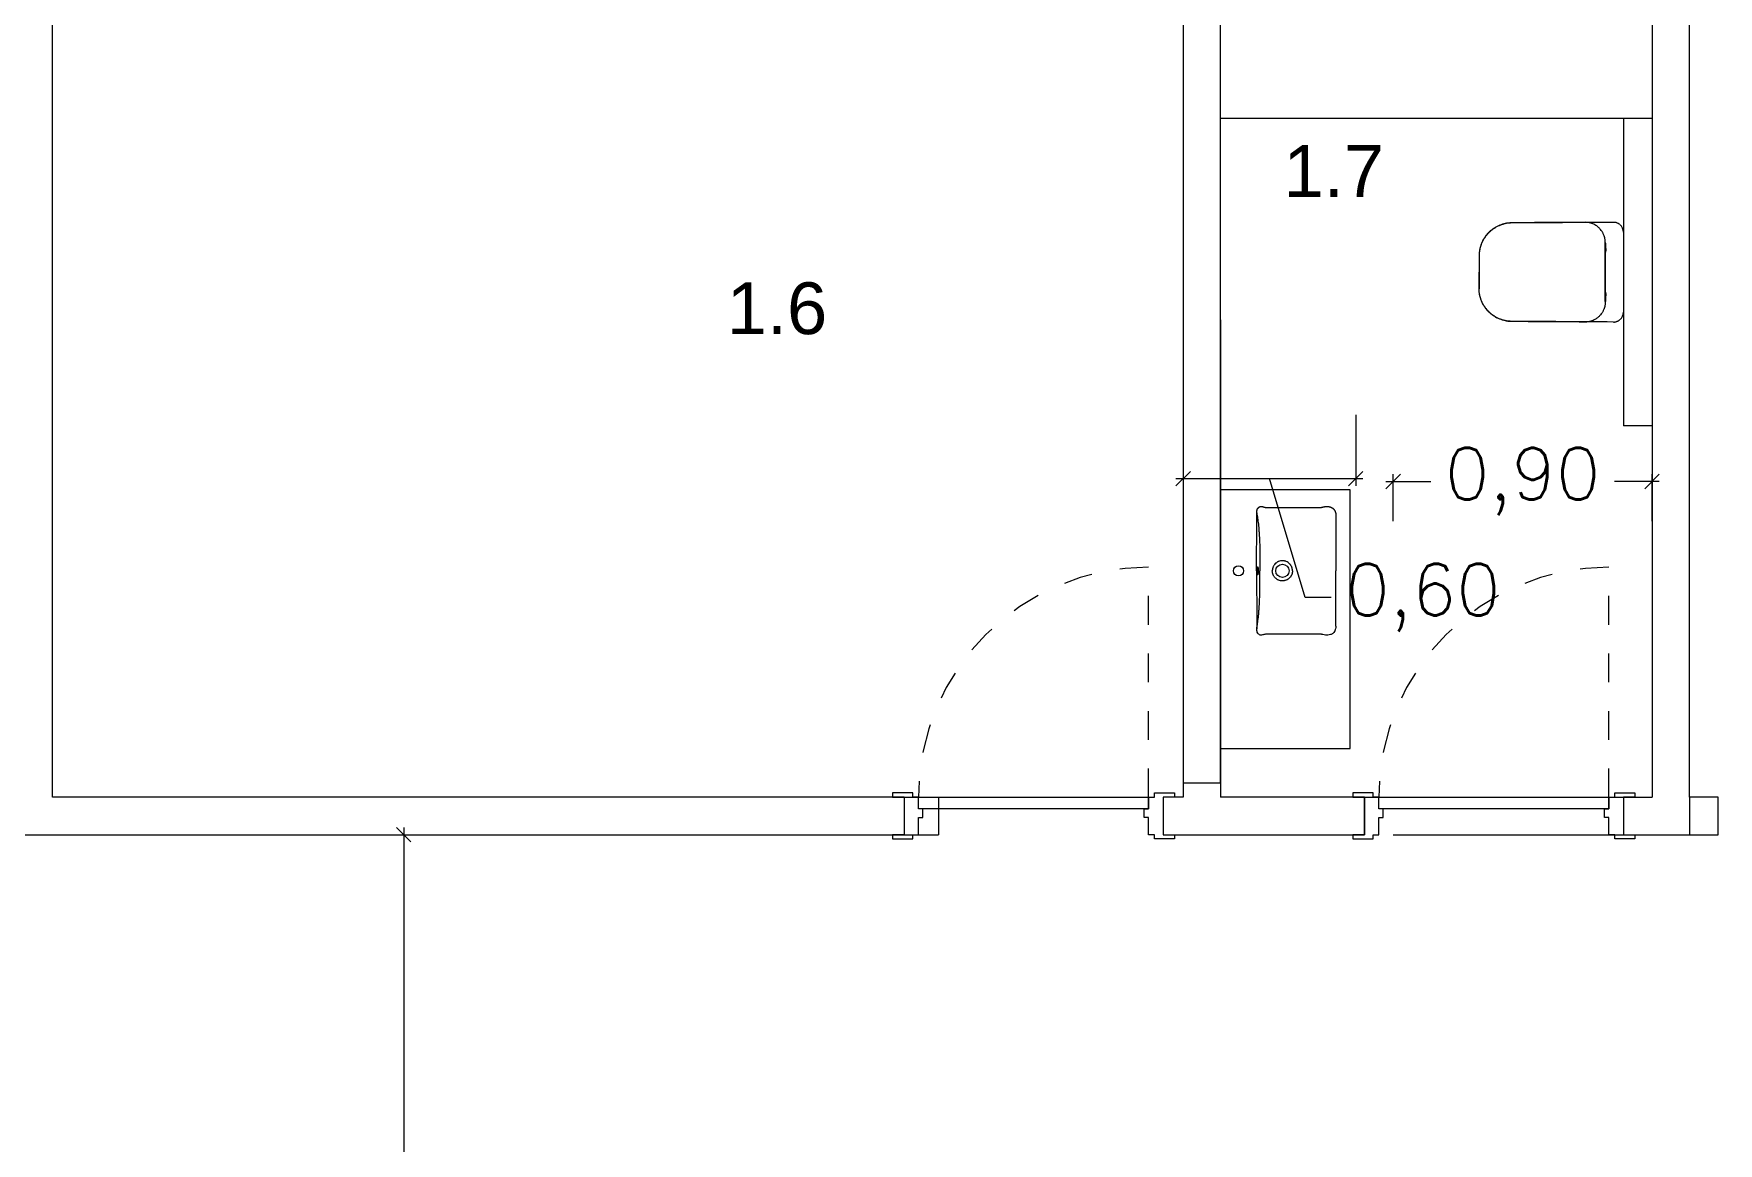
# Model space of a CAD drawing. Header units: millimetres. Extents: x 1778 to 2471, y 1406 to 1876.
# Drawn here: x 1839.61 to 1845.46, y 1625.48 to 1629.34 of the extents above; entities that cross this region are included whole.
import ezdxf

# ---------------------------------------------------------------- set-up
doc = ezdxf.new("R2010")
doc.units = ezdxf.units.MM
doc.linetypes.add('HIDDEN', pattern=[9.525, 6.35, -3.175])
for name, color, linetype in [('ARQ_CONSTRUIR_CORTE', 10, 'Continuous'), ('ARQ_CONSTRUIR_VISTA', 30, 'Continuous'), ('ARQ_CONTRUIR_VAOS', 40, 'Continuous'), ('ARQ_DEMOLIR_CORTE', 2, 'Continuous'), ('ARQ_EXISTENTE_CORTE', 6, 'Continuous')]:
    doc.layers.add(name, color=color, linetype=linetype)
doc.layers.add('ARQ_COTAS', color=5, linetype='Continuous', lineweight=0)
doc.styles.add('ROMA1_20', font='romans.shx', dxfattribs={"height": 0.18})
doc.styles.get("Standard").update_dxf_attribs({"font": 'arial.ttf'})
doc.dimstyles.new('1_100', dxfattribs={"dimscale": 0.5, "dimtxt": 0.1, "dimasz": 0.1, "dimexe": 0.05, "dimexo": 0.2, "dimgap": 0.09, "dimtad": 0, "dimzin": 0, "dimtxsty": 'ROMA1_20', "dimblk": 'OBLIQUE', "dimcen": 0.1, "dimdle": 0.05, "dimazin": 0, "dimtfac": 1, "dimtofl": 0, "dimtmove": 1, "dimatfit": 3, "dimldrblk": 'DOTSMALL', "dimfxl": 0.075, "dimtolj": 1, "dimtzin": 0, "dimarcsym": 0})

# ---------------------------------------------------------------- blocks, each defined once
blk = doc.blocks.new('_Oblique')
at = {"color": 0, "linetype": 'ByBlock', "lineweight": -2}
blk.add_line((-0.5, -0.5), (0.5, 0.5), dxfattribs=at)
blk = doc.blocks.new('*D40')
at = {"layer": 'ARQ_COTAS', "color": 0, "lineweight": -2}
for p, q in [((1844.33, 1627.6477), (1844.33, 1627.8108)), ((1845.23, 1627.6477), (1845.23, 1627.8108)), ((1844.305, 1627.7858), (1844.4607, 1627.7858)), ((1845.255, 1627.7858), (1845.0993, 1627.7858))]:
    blk.add_line(p, q, dxfattribs=at)
at = {"layer": 'Defpoints', "color": 0}
for p in [(1844.33, 1627.7858), (1844.33, 1627.5477), (1845.23, 1627.5477)]:
    blk.add_point(p, dxfattribs=at)
at = {"layer": 'ARQ_COTAS', "color": 0, "linetype": 'ByBlock', "lineweight": -2, "xscale": 0.05, "yscale": 0.05, "zscale": 0.05, "rotation": 180}
blk.add_blockref('_Oblique', (1844.33, 1627.7858), dxfattribs=at)
at = {"layer": 'ARQ_COTAS', "color": 0, "linetype": 'ByBlock', "lineweight": -2, "xscale": 0.05, "yscale": 0.05, "zscale": 0.05}
blk.add_blockref('_Oblique', (1845.23, 1627.7858), dxfattribs=at)
at = {"layer": 'ARQ_COTAS', "color": 0, "insert": (1844.78, 1627.7858), "char_height": 0.18, "attachment_point": 5, "style": 'ROMA1_20'}
blk.add_mtext('\\A1;0,90', dxfattribs=at)
blk = doc.blocks.new('_DOTSMALL')
at = {"color": 0, "linetype": 'ByBlock', "const_width": 0.5}
blk.add_lwpolyline([(-0.0625, 0, 1), (0.0625, 0, 1)], format="xyb", close=True, dxfattribs=at)
blk = doc.blocks.new('*D41')
at = {"layer": 'ARQ_COTAS', "color": 0, "lineweight": -2}
for p, q in [((1843.6, 1628.1177), (1843.6, 1627.771)), ((1844.2, 1628.0177), (1844.2, 1627.771)), ((1843.575, 1627.796), (1844.225, 1627.796)), ((1844.0242, 1627.3821), (1843.9, 1627.796)), ((1844.1142, 1627.3821), (1844.0242, 1627.3821))]:
    blk.add_line(p, q, dxfattribs=at)
at = {"layer": 'Defpoints', "color": 0}
for p in [(1843.6, 1628.2177), (1844.2, 1628.1177), (1844.2, 1627.796)]:
    blk.add_point(p, dxfattribs=at)
at = {"layer": 'ARQ_COTAS', "color": 0, "linetype": 'ByBlock', "lineweight": -2, "xscale": 0.05, "yscale": 0.05, "zscale": 0.05, "rotation": 180}
blk.add_blockref('_Oblique', (1843.6, 1627.796), dxfattribs=at)
at = {"layer": 'ARQ_COTAS', "color": 0, "linetype": 'ByBlock', "lineweight": -2, "xscale": 0.05, "yscale": 0.05, "zscale": 0.05}
blk.add_blockref('_Oblique', (1844.2, 1627.796), dxfattribs=at)
at = {"layer": 'ARQ_COTAS', "color": 0, "insert": (1844.4335, 1627.3821), "char_height": 0.18, "attachment_point": 5, "style": 'ROMA1_20'}
blk.add_mtext('\\A1;0,60', dxfattribs=at)
blk = doc.blocks.new('*D44')
at = {"layer": 'ARQ_COTAS', "color": 0, "lineweight": -2}
for p, q in [((1840.8911, 1626.5827), (1840.8911, 1625.437)), ((1840.78, 1626.5577), (1840.9161, 1626.5577)), ((1840.8911, 1623.6527), (1840.8911, 1624.7984)), ((1840.78, 1623.6777), (1840.9161, 1623.6777))]:
    blk.add_line(p, q, dxfattribs=at)
at = {"layer": 'Defpoints', "color": 0}
for p in [(1840.68, 1626.5577), (1840.68, 1623.6777), (1840.8911, 1623.6777)]:
    blk.add_point(p, dxfattribs=at)
at = {"layer": 'ARQ_COTAS', "color": 0, "linetype": 'ByBlock', "lineweight": -2, "xscale": 0.05, "yscale": 0.05, "zscale": 0.05}
for p, rotation in [((1840.8911, 1626.5577), 90), ((1840.8911, 1623.6777), 270)]:
    blk.add_blockref('_Oblique', p, dxfattribs=dict(at, rotation=rotation))
at = {"layer": 'ARQ_COTAS', "color": 0, "insert": (1840.8911, 1625.1177), "char_height": 0.18, "attachment_point": 5, "rotation": 90, "style": 'ROMA1_20'}
blk.add_mtext('\\A1;2,88', dxfattribs=at)

msp = doc.modelspace()

# ---------------------------------------------------------------- linework, layer by layer
at = {"layer": 'ARQ_CONSTRUIR_CORTE'}
for p, q in [((1843.6, 1626.7377), (1843.73, 1626.7377)), ((1843.6, 1626.7377), (1843.6, 1626.6877)), ((1842.63, 1626.6877), (1842.63, 1626.5577)), ((1844.23, 1626.5577), (1844.23, 1626.6877)), ((1845.13, 1626.6877), (1845.13, 1626.5577)), ((1845.13, 1626.6877), (1845.23, 1626.6877)), ((1845.13, 1626.6877), (1845.13, 1626.5577)), ((1845.36, 1626.6877), (1845.36, 1626.5577)), ((1845.13, 1626.5577), (1845.23, 1626.5577))]:
    msp.add_line(p, q, dxfattribs=at)
at = {"layer": 'ARQ_CONSTRUIR_VISTA'}
for p, q in [((1845.13, 1629.0477), (1843.73, 1629.0477)), ((1845.23, 1629.0477), (1845.13, 1629.0477)), ((1845.13, 1629.0477), (1845.13, 1627.9794)), ((1845.13, 1628.653), (1845.13, 1628.3741)), ((1844.6284, 1628.5712), (1844.6284, 1628.4559)), ((1845.0669, 1628.6159), (1845.0669, 1628.6157)), ((1845.0669, 1628.6157), (1845.0669, 1628.6157)), ((1845.067, 1628.6171), (1845.067, 1628.6171)), ((1845.067, 1628.615), (1845.0676, 1628.615)), ((1845.0676, 1628.5985), (1845.067, 1628.5985)), ((1845.0671, 1628.617), (1845.0671, 1628.617)), ((1845.0693, 1628.6002), (1845.0693, 1628.6133)), ((1845.0669, 1628.4114), (1845.0669, 1628.4114)), ((1845.0669, 1628.4112), (1845.0669, 1628.4114)), ((1845.0676, 1628.4285), (1845.067, 1628.4285)), ((1845.067, 1628.412), (1845.0676, 1628.412)), ((1845.067, 1628.41), (1845.067, 1628.41)), ((1845.0671, 1628.41), (1845.0671, 1628.41)), ((1845.0693, 1628.4137), (1845.0693, 1628.4268)), ((1845.23, 1627.9794), (1845.13, 1627.9794))]:
    msp.add_line(p, q, dxfattribs=at)
at = {"layer": 'ARQ_CONSTRUIR_VISTA', "flags": 128}
for points in [[(1844.6284, 1628.5711), (1844.6284, 1628.5481), (1844.6284, 1628.5308), (1844.6284, 1628.5251), (1844.6284, 1628.5135)], [(1844.6284, 1628.456), (1844.6284, 1628.479), (1844.6284, 1628.4963), (1844.6284, 1628.502), (1844.6284, 1628.5135)], [(1843.8608, 1627.4752), (1843.8608, 1627.473), (1843.8607, 1627.4708), (1843.8606, 1627.4688), (1843.8604, 1627.4669), (1843.8602, 1627.4653), (1843.86, 1627.4639), (1843.8597, 1627.4629), (1843.8594, 1627.4621), (1843.8591, 1627.4618), (1843.8588, 1627.4618), (1843.8585, 1627.4621), (1843.8582, 1627.4629), (1843.8579, 1627.4639), (1843.8577, 1627.4653), (1843.8575, 1627.4669), (1843.8573, 1627.4688), (1843.8572, 1627.4708), (1843.8571, 1627.473), (1843.8571, 1627.4752), (1843.8571, 1627.4774), (1843.8572, 1627.4796), (1843.8573, 1627.4816), (1843.8575, 1627.4835), (1843.8577, 1627.4852), (1843.8579, 1627.4865), (1843.8582, 1627.4876), (1843.8585, 1627.4883), (1843.8588, 1627.4887), (1843.8591, 1627.4887), (1843.8594, 1627.4883), (1843.8597, 1627.4876), (1843.86, 1627.4865), (1843.8602, 1627.4852), (1843.8604, 1627.4835), (1843.8606, 1627.4816), (1843.8607, 1627.4796), (1843.8608, 1627.4774), (1843.8608, 1627.4752)]]:
    msp.add_lwpolyline(points, dxfattribs=at)
at = {"layer": 'ARQ_CONSTRUIR_VISTA'}
msp.add_lwpolyline([(1844.18, 1627.7568), (1843.73, 1627.7568), (1843.73, 1626.8568), (1844.18, 1626.8568)], close=True, dxfattribs=at)
for centre, radius in [((1843.7925, 1627.4752), 0.0175), ((1843.945, 1627.4752), 0.023), ((1843.945, 1627.4752), 0.023)]:
    msp.add_circle(centre, radius, dxfattribs=at)
for centre, radius, start, end in [((1845.0964, 1628.653), 0.0336, 0.00414, 49.20854), ((1845.0523, 1628.591), 0.0181, 324.13357, 25.66746), ((1845.0676, 1628.6133), 0.0017, 0, 90), ((1845.0676, 1628.6002), 0.0017, 270, 0), ((1845.0523, 1628.436), 0.0181, 334.33254, 36.13057), ((1845.0676, 1628.4268), 0.0017, 0, 90), ((1845.0676, 1628.4137), 0.0017, 270, 0), ((1845.0964, 1628.3741), 0.0336, 310.81433, 359.99742)]:
    msp.add_arc(centre, radius, start, end, dxfattribs=at)
for points, knots in [([(1845.0958, 1628.6868), (1845.0365, 1628.6865), (1844.9772, 1628.686), (1844.9032, 1628.6856), (1844.8884, 1628.6855), (1844.8661, 1628.6853), (1844.8587, 1628.6853), (1844.8439, 1628.6852), (1844.8365, 1628.6852), (1844.8143, 1628.6851), (1844.7995, 1628.685), (1844.7772, 1628.6849), (1844.7698, 1628.6848), (1844.7587, 1628.6847), (1844.755, 1628.6847), (1844.7495, 1628.6847), (1844.7476, 1628.6847), (1844.7448, 1628.6847), (1844.7439, 1628.6847), (1844.7421, 1628.6846), (1844.7411, 1628.6846), (1844.7402, 1628.6846)], [0, 0, 0, 0, 0.5, 0.5, 0.625, 0.625, 0.6875, 0.6875, 0.75, 0.75, 0.875, 0.875, 0.9375, 0.9375, 0.96875, 0.96875, 0.984375, 0.984375, 0.992187, 0.992187, 1, 1, 1, 1]), ([(1844.9967, 1628.687), (1844.9421, 1628.6866), (1844.8723, 1628.6861), (1844.7949, 1628.6856), (1844.7643, 1628.6853), (1844.749, 1628.6852), (1844.7414, 1628.6852)], [0, 0, 0, 0, 0.640999, 0.8205, 0.91025, 1, 1, 1, 1]), ([(1845.0532, 1628.6589), (1845.0513, 1628.6612), (1845.0475, 1628.666), (1845.0409, 1628.6718), (1845.0341, 1628.6765), (1845.0272, 1628.6803), (1845.0216, 1628.6826), (1845.0166, 1628.6842), (1845.0125, 1628.6853), (1845.0073, 1628.6863), (1845.0021, 1628.6869), (1844.9985, 1628.6869), (1844.9967, 1628.687)], [0, 0, 0, 0, 0.139423, 0.278846, 0.398888, 0.519312, 0.639354, 0.678622, 0.757411, 0.8362, 0.9181, 1, 1, 1, 1]), ([(1845.118, 1628.6787), (1845.1168, 1628.6798), (1845.116, 1628.6803), (1845.1148, 1628.6812), (1845.1144, 1628.6814), (1845.1135, 1628.682), (1845.1131, 1628.6822), (1845.111, 1628.6834), (1845.1092, 1628.6842), (1845.1064, 1628.6852), (1845.1055, 1628.6855), (1845.1041, 1628.6859), (1845.1036, 1628.686), (1845.1026, 1628.6862), (1845.1021, 1628.6863), (1845.0997, 1628.6867), (1845.0977, 1628.6869), (1845.0958, 1628.6868)], [0, 0, 0, 0, 0.125, 0.125, 0.1875, 0.1875, 0.25, 0.25, 0.5, 0.5, 0.625, 0.625, 0.6875, 0.6875, 0.75, 0.75, 1, 1, 1, 1]), ([(1844.7414, 1628.6852), (1844.7376, 1628.685), (1844.73, 1628.6847), (1844.7194, 1628.6828), (1844.7095, 1628.6803), (1844.7004, 1628.677), (1844.6915, 1628.673), (1844.683, 1628.6683), (1844.675, 1628.6629), (1844.6675, 1628.6568), (1844.6604, 1628.6501), (1844.654, 1628.6428), (1844.6482, 1628.635), (1844.6431, 1628.6268), (1844.6387, 1628.6181), (1844.6358, 1628.611), (1844.6337, 1628.6048), (1844.6321, 1628.5994), (1844.6303, 1628.5915), (1844.6288, 1628.5821), (1844.6286, 1628.5747), (1844.6284, 1628.5711)], [0, 0, 0, 0, 0.063756, 0.128149, 0.181914, 0.23568, 0.291017, 0.346353, 0.400105, 0.453858, 0.50917, 0.564483, 0.618166, 0.671849, 0.727087, 0.782325, 0.80112, 0.838722, 0.876453, 0.937942, 1, 1, 1, 1]), ([(1844.7402, 1628.6846), (1844.7375, 1628.6845), (1844.7322, 1628.6842), (1844.7233, 1628.6829), (1844.7137, 1628.6808), (1844.7034, 1628.6775), (1844.6938, 1628.6733), (1844.6849, 1628.6685), (1844.6767, 1628.6632), (1844.669, 1628.6572), (1844.6619, 1628.6506), (1844.6553, 1628.6434), (1844.6493, 1628.6356), (1844.644, 1628.6274), (1844.6394, 1628.6187), (1844.6356, 1628.6097), (1844.6326, 1628.6005), (1844.6303, 1628.5909), (1844.6288, 1628.5812), (1844.6286, 1628.5745), (1844.6284, 1628.5712)], [0, 0, 0, 0, 0.045687, 0.091373, 0.15284, 0.214444, 0.275914, 0.33116, 0.3866, 0.442041, 0.497288, 0.5529, 0.608712, 0.664523, 0.720132, 0.77556, 0.831189, 0.886816, 0.94224, 1, 1, 1, 1]), ([(1845.0671, 1628.6171), (1845.067, 1628.6192), (1845.0669, 1628.6235), (1845.0659, 1628.6299), (1845.0644, 1628.6364), (1845.0625, 1628.6421), (1845.0604, 1628.6469), (1845.0583, 1628.651), (1845.056, 1628.655), (1845.0541, 1628.6576), (1845.0532, 1628.6589)], [0, 0, 0, 0, 0.148406, 0.296799, 0.449987, 0.603115, 0.700621, 0.7981, 0.899091, 1, 1, 1, 1]), ([(1845.0669, 1628.6157), (1845.0669, 1628.601), (1845.0668, 1628.5715), (1845.0668, 1628.5374), (1845.0668, 1628.5181), (1845.0668, 1628.5135)], [0, 0, 0, 0, 0.432708, 0.865451, 1, 1, 1, 1]), ([(1845.0668, 1628.5135), (1845.0668, 1628.5283), (1845.0669, 1628.5578), (1845.0669, 1628.5918), (1845.0669, 1628.6111), (1845.0669, 1628.6157)], [0, 0, 0, 0, 0.4326773, 0.8653891, 1, 1, 1, 1]), ([(1845.0669, 1628.6159), (1845.0669, 1628.6161), (1845.0669, 1628.6165), (1845.0669, 1628.6167), (1845.067, 1628.6169), (1845.067, 1628.6169), (1845.067, 1628.617), (1845.067, 1628.617), (1845.067, 1628.6171), (1845.067, 1628.6171), (1845.067, 1628.6171)], [0, 0, 0, 0, 0.493034, 0.802496, 0.868651, 0.912739, 0.956553, 0.974643, 0.989875, 1, 1, 1, 1]), ([(1845.0669, 1628.6163), (1845.0669, 1628.6163), (1845.0671, 1628.6165), (1845.0671, 1628.6168), (1845.0671, 1628.617)], [0, 0, 0, 0, 0.115197, 1, 1, 1, 1]), ([(1845.067, 1628.6171), (1845.067, 1628.6171), (1845.067, 1628.6171), (1845.067, 1628.6171), (1845.0671, 1628.6171)], [0, 0, 0, 0, 0.215619, 1, 1, 1, 1]), ([(1845.0671, 1628.617), (1845.0671, 1628.617), (1845.0671, 1628.6171), (1845.0671, 1628.6171), (1845.0671, 1628.6171)], [0, 0, 0, 0, 0.822022, 1, 1, 1, 1]), ([(1845.0669, 1628.4114), (1845.0669, 1628.4261), (1845.0668, 1628.4556), (1845.0668, 1628.4896), (1845.0668, 1628.509), (1845.0668, 1628.5135)], [0, 0, 0, 0, 0.432708, 0.865451, 1, 1, 1, 1]), ([(1845.0668, 1628.5135), (1845.0668, 1628.4988), (1845.0669, 1628.4693), (1845.0669, 1628.4353), (1845.0669, 1628.416), (1845.0669, 1628.4114)], [0, 0, 0, 0, 0.432677, 0.865389, 1, 1, 1, 1]), ([(1844.7414, 1628.3419), (1844.7376, 1628.3421), (1844.73, 1628.3424), (1844.7193, 1628.3442), (1844.7094, 1628.3469), (1844.7002, 1628.3501), (1844.6914, 1628.3541), (1844.6829, 1628.3589), (1844.6749, 1628.3643), (1844.6673, 1628.3704), (1844.6603, 1628.3771), (1844.6539, 1628.3844), (1844.6482, 1628.3922), (1844.6431, 1628.4004), (1844.6387, 1628.4091), (1844.6358, 1628.4161), (1844.6337, 1628.4223), (1844.6321, 1628.4277), (1844.6303, 1628.4356), (1844.6288, 1628.445), (1844.6286, 1628.4524), (1844.6284, 1628.456)], [0, 0, 0, 0, 0.064076, 0.128152, 0.182605, 0.237253, 0.291901, 0.346353, 0.400788, 0.455417, 0.510045, 0.564479, 0.618842, 0.673399, 0.727956, 0.782319, 0.801115, 0.838782, 0.87645, 0.938225, 1, 1, 1, 1]), ([(1844.7402, 1628.3425), (1844.7375, 1628.3426), (1844.7322, 1628.3429), (1844.7233, 1628.3442), (1844.7137, 1628.3463), (1844.7034, 1628.3496), (1844.6938, 1628.3537), (1844.6849, 1628.3585), (1844.6767, 1628.3639), (1844.669, 1628.3699), (1844.6619, 1628.3765), (1844.6553, 1628.3837), (1844.6493, 1628.3915), (1844.644, 1628.3997), (1844.6394, 1628.4083), (1844.6356, 1628.4173), (1844.6326, 1628.4266), (1844.6303, 1628.4361), (1844.6288, 1628.4459), (1844.6286, 1628.4525), (1844.6284, 1628.4559)], [0, 0, 0, 0, 0.045687, 0.091373, 0.15284, 0.214444, 0.275914, 0.33116, 0.3866, 0.442041, 0.497288, 0.5529, 0.608712, 0.664523, 0.720132, 0.77556, 0.831189, 0.886816, 0.94224, 1, 1, 1, 1]), ([(1845.0671, 1628.41), (1845.067, 1628.4079), (1845.0669, 1628.4036), (1845.0659, 1628.3971), (1845.0644, 1628.3907), (1845.0625, 1628.385), (1845.0604, 1628.3801), (1845.0583, 1628.3761), (1845.056, 1628.3721), (1845.0541, 1628.3695), (1845.0532, 1628.3682)], [0, 0, 0, 0, 0.148406, 0.296799, 0.449987, 0.603115, 0.700621, 0.7981, 0.899091, 1, 1, 1, 1]), ([(1845.0669, 1628.4112), (1845.0669, 1628.4109), (1845.0669, 1628.4106), (1845.0669, 1628.4103), (1845.067, 1628.4102), (1845.067, 1628.4101), (1845.067, 1628.4101), (1845.067, 1628.4101), (1845.067, 1628.41), (1845.067, 1628.41), (1845.067, 1628.41)], [0, 0, 0, 0, 0.493034, 0.802496, 0.868651, 0.912739, 0.956553, 0.974643, 0.989875, 1, 1, 1, 1]), ([(1845.0669, 1628.4108), (1845.0669, 1628.4108), (1845.0671, 1628.4105), (1845.0671, 1628.4103), (1845.0671, 1628.41)], [0, 0, 0, 0, 0.115197, 1, 1, 1, 1]), ([(1845.067, 1628.41), (1845.067, 1628.41), (1845.067, 1628.41), (1845.067, 1628.41), (1845.0671, 1628.41)], [0, 0, 0, 0, 0.215619, 1, 1, 1, 1]), ([(1845.0671, 1628.41), (1845.0671, 1628.41), (1845.0671, 1628.41), (1845.0671, 1628.41), (1845.0671, 1628.41)], [0, 0, 0, 0, 0.822022, 1, 1, 1, 1]), ([(1845.0958, 1628.3402), (1845.0365, 1628.3406), (1844.9772, 1628.341), (1844.9032, 1628.3415), (1844.8884, 1628.3416), (1844.8661, 1628.3417), (1844.8587, 1628.3418), (1844.8439, 1628.3419), (1844.8365, 1628.3419), (1844.8143, 1628.342), (1844.7995, 1628.3421), (1844.7772, 1628.3422), (1844.7698, 1628.3423), (1844.7587, 1628.3423), (1844.755, 1628.3424), (1844.7495, 1628.3424), (1844.7476, 1628.3424), (1844.7448, 1628.3424), (1844.7439, 1628.3424), (1844.7421, 1628.3424), (1844.7411, 1628.3425), (1844.7402, 1628.3425)], [0, 0, 0, 0, 0.5, 0.5, 0.625, 0.625, 0.6875, 0.6875, 0.75, 0.75, 0.875, 0.875, 0.9375, 0.9375, 0.96875, 0.96875, 0.984375, 0.984375, 0.992187, 0.992187, 1, 1, 1, 1]), ([(1844.9967, 1628.3401), (1844.9421, 1628.3405), (1844.8723, 1628.3409), (1844.7949, 1628.3415), (1844.7643, 1628.3417), (1844.749, 1628.3418), (1844.7414, 1628.3419)], [0, 0, 0, 0, 0.640999, 0.8205, 0.91025, 1, 1, 1, 1]), ([(1845.0532, 1628.3682), (1845.0513, 1628.3659), (1845.0475, 1628.3611), (1845.0415, 1628.3558), (1845.0358, 1628.3517), (1845.0308, 1628.3487), (1845.0255, 1628.346), (1845.021, 1628.3443), (1845.0166, 1628.3428), (1845.0125, 1628.3418), (1845.0073, 1628.3408), (1845.0021, 1628.3402), (1844.9985, 1628.3401), (1844.9967, 1628.3401)], [0, 0, 0, 0, 0.138223, 0.278821, 0.367674, 0.456527, 0.54796, 0.639392, 0.678655, 0.757222, 0.836217, 0.917868, 1, 1, 1, 1]), ([(1845.0958, 1628.3402), (1845.0964, 1628.3402), (1845.0982, 1628.3402), (1845.101, 1628.3405), (1845.1041, 1628.3411), (1845.1073, 1628.3421), (1845.1103, 1628.3433), (1845.1132, 1628.3448), (1845.1158, 1628.3465), (1845.1173, 1628.3478), (1845.118, 1628.3483)], [0, 0, 0, 0, 0.0851159, 0.2134022, 0.3486192, 0.4827037, 0.6175376, 0.7538046, 0.8895639, 1, 1, 1, 1]), ([(1843.8556, 1627.6767), (1843.8556, 1627.6769), (1843.8556, 1627.6772), (1843.8556, 1627.6776), (1843.8556, 1627.6781), (1843.8556, 1627.6786), (1843.8557, 1627.6791), (1843.8557, 1627.6795), (1843.8557, 1627.68), (1843.8558, 1627.6805), (1843.8558, 1627.681), (1843.8559, 1627.6815), (1843.8559, 1627.6821), (1843.856, 1627.6826), (1843.8561, 1627.6831), (1843.8562, 1627.6836), (1843.8563, 1627.6842), (1843.8564, 1627.6848), (1843.8566, 1627.6854), (1843.8568, 1627.686), (1843.857, 1627.6867), (1843.8572, 1627.6875), (1843.8575, 1627.6883), (1843.8577, 1627.6889), (1843.8579, 1627.6894), (1843.858, 1627.6896), (1843.8581, 1627.6899), (1843.8583, 1627.6902), (1843.8584, 1627.6905), (1843.8586, 1627.6908), (1843.8588, 1627.6911), (1843.859, 1627.6914), (1843.8591, 1627.6917), (1843.8594, 1627.6921), (1843.8596, 1627.6924), (1843.8598, 1627.6927), (1843.8601, 1627.693), (1843.8603, 1627.6933), (1843.8606, 1627.6936), (1843.8609, 1627.694), (1843.8613, 1627.6944), (1843.862, 1627.695), (1843.8627, 1627.6956), (1843.8633, 1627.6961), (1843.8637, 1627.6965), (1843.8641, 1627.6967), (1843.8644, 1627.697), (1843.8647, 1627.6973), (1843.865, 1627.6975), (1843.8652, 1627.6976), (1843.8654, 1627.6978), (1843.8656, 1627.6979), (1843.8659, 1627.698), (1843.8661, 1627.6982), (1843.8663, 1627.6983), (1843.8666, 1627.6984), (1843.8668, 1627.6985), (1843.8671, 1627.6986), (1843.8673, 1627.6987), (1843.8676, 1627.6988), (1843.8679, 1627.6988), (1843.8681, 1627.6989), (1843.8684, 1627.6989), (1843.8687, 1627.699), (1843.869, 1627.699), (1843.8694, 1627.6991), (1843.8697, 1627.6991), (1843.8702, 1627.6991), (1843.8711, 1627.6991), (1843.8724, 1627.699), (1843.8739, 1627.6988), (1843.8752, 1627.6985), (1843.8764, 1627.6982), (1843.8772, 1627.698), (1843.8779, 1627.6978), (1843.8786, 1627.6976), (1843.8793, 1627.6974), (1843.8799, 1627.6972), (1843.8804, 1627.697), (1843.881, 1627.6969), (1843.8816, 1627.6967), (1843.8822, 1627.6965), (1843.8828, 1627.6964), (1843.8834, 1627.6962), (1843.8839, 1627.6961), (1843.8845, 1627.696), (1843.885, 1627.6959), (1843.8855, 1627.6958), (1843.8858, 1627.6958), (1843.886, 1627.6958)], [0, 0, 0, 0, 0.0088284, 0.0177786, 0.0268542, 0.0360587, 0.0453957, 0.0548684, 0.0644799, 0.0742333, 0.0841313, 0.0941767, 0.1043722, 0.1147201, 0.125223, 0.1351708, 0.1460051, 0.1577286, 0.170344, 0.1838536, 0.1982594, 0.2135634, 0.2297676, 0.2468736, 0.2528927, 0.2590854, 0.2654627, 0.2720345, 0.2788099, 0.2857973, 0.2930042, 0.3004376, 0.3081039, 0.3160088, 0.3241577, 0.3325554, 0.3412065, 0.3501149, 0.3592846, 0.3687189, 0.3790296, 0.3990232, 0.4286975, 0.4401306, 0.4508091, 0.4607344, 0.4699083, 0.4783327, 0.4860107, 0.4910906, 0.496285, 0.501606, 0.5070645, 0.512671, 0.5184351, 0.5243658, 0.5304711, 0.5367588, 0.5432357, 0.5499083, 0.5567825, 0.5638639, 0.5711574, 0.5786677, 0.5863991, 0.5943557, 0.6025411, 0.6109587, 0.6381668, 0.6711394, 0.7099407, 0.7546192, 0.7769098, 0.7976788, 0.816924, 0.8346437, 0.850837, 0.8655035, 0.878644, 0.8902603, 0.9053176, 0.9196131, 0.9331608, 0.9459782, 0.9580857, 0.9695085, 0.9802765, 0.9904259, 1, 1, 1, 1]), ([(1843.886, 1627.6958), (1843.888, 1627.6958), (1843.8921, 1627.6958), (1843.8987, 1627.6958), (1843.9059, 1627.6958), (1843.9139, 1627.6958), (1843.9227, 1627.6958), (1843.9326, 1627.6958), (1843.9436, 1627.6958), (1843.9558, 1627.6958), (1843.969, 1627.6958), (1843.9843, 1627.6958), (1844.0007, 1627.6958), (1844.0176, 1627.6958), (1844.0331, 1627.6958), (1844.0471, 1627.6958), (1844.0596, 1627.6958), (1844.0704, 1627.6958), (1844.077, 1627.6958), (1844.0801, 1627.6958)], [0, 0, 0, 0, 0.030369, 0.06409, 0.101346, 0.142415, 0.187681, 0.237919, 0.294535, 0.357842, 0.426147, 0.499681, 0.593233, 0.680376, 0.760455, 0.832898, 0.897194, 0.952978, 1, 1, 1, 1]), ([(1844.0801, 1627.6958), (1844.0802, 1627.6958), (1844.0804, 1627.6959), (1844.0807, 1627.6959), (1844.081, 1627.696), (1844.0813, 1627.696), (1844.0816, 1627.6961), (1844.082, 1627.6962), (1844.0823, 1627.6963), (1844.0827, 1627.6964), (1844.0833, 1627.6965), (1844.0838, 1627.6967), (1844.0842, 1627.6968), (1844.0845, 1627.6969), (1844.0848, 1627.697), (1844.0852, 1627.697), (1844.0856, 1627.6971), (1844.0861, 1627.6972), (1844.0866, 1627.6973), (1844.0872, 1627.6974), (1844.0878, 1627.6976), (1844.0885, 1627.6977), (1844.0892, 1627.6978), (1844.09, 1627.6979), (1844.0908, 1627.6981), (1844.0916, 1627.6982), (1844.0925, 1627.6983), (1844.0935, 1627.6984), (1844.0949, 1627.6985), (1844.0966, 1627.6987), (1844.0987, 1627.6988), (1844.1005, 1627.6988), (1844.1021, 1627.6988), (1844.1035, 1627.6987), (1844.1049, 1627.6985), (1844.1063, 1627.6984), (1844.1076, 1627.6981), (1844.1089, 1627.6979), (1844.1101, 1627.6976), (1844.1112, 1627.6973), (1844.1126, 1627.6968), (1844.1141, 1627.6963), (1844.1157, 1627.6955), (1844.1173, 1627.6947), (1844.1187, 1627.6938), (1844.1201, 1627.6928), (1844.1213, 1627.6918), (1844.1225, 1627.6907), (1844.1235, 1627.6896), (1844.1245, 1627.6884), (1844.1254, 1627.6872), (1844.126, 1627.6861), (1844.1264, 1627.6853), (1844.1267, 1627.6848), (1844.1269, 1627.6843), (1844.1272, 1627.6838), (1844.1274, 1627.6833), (1844.1277, 1627.6828), (1844.1279, 1627.6823), (1844.1281, 1627.6818), (1844.1283, 1627.6814), (1844.1285, 1627.6809), (1844.1287, 1627.6804), (1844.1288, 1627.68), (1844.129, 1627.6795), (1844.1291, 1627.6791), (1844.1293, 1627.6786), (1844.1294, 1627.6782), (1844.1295, 1627.6778), (1844.1297, 1627.6772), (1844.1299, 1627.6763), (1844.1302, 1627.6752), (1844.1304, 1627.6741), (1844.1306, 1627.673), (1844.1307, 1627.6719), (1844.1308, 1627.6709), (1844.1308, 1627.6698), (1844.1309, 1627.6688), (1844.1309, 1627.6681), (1844.1309, 1627.6678)], [0, 0, 0, 0, 0.0041665, 0.0084384, 0.0128186, 0.0173096, 0.0219138, 0.0266333, 0.0314702, 0.0364263, 0.0461577, 0.0564898, 0.0606376, 0.064902, 0.0698701, 0.0751389, 0.0807154, 0.0882677, 0.0964334, 0.1052157, 0.1146181, 0.1246441, 0.1352975, 0.146582, 0.1585015, 0.1710601, 0.1842618, 0.1981106, 0.2126106, 0.2473706, 0.2784011, 0.3056364, 0.3290236, 0.348522, 0.3701138, 0.3909706, 0.4110906, 0.430473, 0.4491182, 0.4670281, 0.4842059, 0.5116131, 0.5380821, 0.563651, 0.5883633, 0.6122683, 0.6354216, 0.6578851, 0.6797275, 0.7010241, 0.7218564, 0.7423116, 0.7505221, 0.7585848, 0.7665002, 0.7742688, 0.7818914, 0.7893686, 0.7967012, 0.80389, 0.810936, 0.81784, 0.8246031, 0.8312263, 0.8377106, 0.8440574, 0.8502677, 0.8563428, 0.8622841, 0.8680929, 0.8838916, 0.899368, 0.9145365, 0.9294124, 0.9440118, 0.958352, 0.9724509, 0.9863271, 1, 1, 1, 1]), ([(1843.8556, 1627.6767), (1843.8567, 1627.671), (1843.8577, 1627.6649), (1843.8597, 1627.6516), (1843.8605, 1627.6446), (1843.8622, 1627.6296), (1843.8629, 1627.6217), (1843.8637, 1627.6112), (1843.8639, 1627.6091), (1843.8642, 1627.6048), (1843.8643, 1627.6026), (1843.8645, 1627.5993), (1843.8646, 1627.5982), (1843.8647, 1627.596), (1843.8648, 1627.5949), (1843.865, 1627.5915), (1843.8651, 1627.5893), (1843.8657, 1627.578), (1843.866, 1627.5689), (1843.8665, 1627.5505), (1843.8667, 1627.5412), (1843.8668, 1627.5295), (1843.8668, 1627.5272), (1843.8668, 1627.5225), (1843.8668, 1627.5201), (1843.8668, 1627.5154), (1843.8668, 1627.513), (1843.8668, 1627.5083), (1843.8668, 1627.5059), (1843.8668, 1627.4941), (1843.8668, 1627.4847), (1843.8668, 1627.4752)], [0, 0, 0, 0, 0.125, 0.125, 0.25, 0.25, 0.375, 0.375, 0.40625, 0.40625, 0.4375, 0.4375, 0.453125, 0.453125, 0.46875, 0.46875, 0.5, 0.5, 0.625, 0.625, 0.75, 0.75, 0.78125, 0.78125, 0.8125, 0.8125, 0.84375, 0.84375, 0.875, 0.875, 1, 1, 1, 1]), ([(1844.1309, 1627.6678), (1844.1309, 1627.6318), (1844.1309, 1627.5677), (1844.1309, 1627.5035), (1844.1309, 1627.4752)], [0, 0, 0, 0, 0.56, 1, 1, 1, 1]), ([(1843.8556, 1627.2737), (1843.8567, 1627.2794), (1843.8577, 1627.2856), (1843.8597, 1627.2988), (1843.8605, 1627.3059), (1843.8622, 1627.3208), (1843.8629, 1627.3287), (1843.8637, 1627.3392), (1843.8639, 1627.3414), (1843.8642, 1627.3457), (1843.8643, 1627.3478), (1843.8645, 1627.3511), (1843.8646, 1627.3523), (1843.8647, 1627.3545), (1843.8648, 1627.3556), (1843.865, 1627.3589), (1843.8651, 1627.3612), (1843.8657, 1627.3724), (1843.866, 1627.3815), (1843.8665, 1627.3999), (1843.8667, 1627.4092), (1843.8668, 1627.4209), (1843.8668, 1627.4233), (1843.8668, 1627.428), (1843.8668, 1627.4303), (1843.8668, 1627.4351), (1843.8668, 1627.4374), (1843.8668, 1627.4421), (1843.8668, 1627.4445), (1843.8668, 1627.4563), (1843.8668, 1627.4658), (1843.8668, 1627.4752)], [0, 0, 0, 0, 0.125, 0.125, 0.25, 0.25, 0.375, 0.375, 0.40625, 0.40625, 0.4375, 0.4375, 0.453125, 0.453125, 0.46875, 0.46875, 0.5, 0.5, 0.625, 0.625, 0.75, 0.75, 0.78125, 0.78125, 0.8125, 0.8125, 0.84375, 0.84375, 0.875, 0.875, 1, 1, 1, 1]), ([(1843.9801, 1627.4752), (1843.9801, 1627.4775), (1843.9799, 1627.4798), (1843.9792, 1627.4832), (1843.9789, 1627.4843), (1843.9782, 1627.4865), (1843.9778, 1627.4876), (1843.9765, 1627.4908), (1843.9754, 1627.4928), (1843.9738, 1627.4952), (1843.9735, 1627.4957), (1843.9728, 1627.4966), (1843.9725, 1627.4971), (1843.9714, 1627.4984), (1843.9706, 1627.4992), (1843.969, 1627.5008), (1843.9681, 1627.5016), (1843.9668, 1627.5027), (1843.9664, 1627.5031), (1843.9654, 1627.5037), (1843.965, 1627.5041), (1843.9626, 1627.5057), (1843.9605, 1627.5068), (1843.9574, 1627.5081), (1843.9563, 1627.5085), (1843.9546, 1627.509), (1843.9541, 1627.5091), (1843.953, 1627.5094), (1843.9524, 1627.5095), (1843.9496, 1627.5101), (1843.9473, 1627.5103), (1843.9444, 1627.5103), (1843.9439, 1627.5103), (1843.9427, 1627.5102), (1843.9421, 1627.5102), (1843.9404, 1627.51), (1843.9393, 1627.5099), (1843.9359, 1627.5092), (1843.9337, 1627.5085), (1843.9311, 1627.5074), (1843.9305, 1627.5072), (1843.9295, 1627.5067), (1843.929, 1627.5064), (1843.9275, 1627.5056), (1843.9265, 1627.505), (1843.9246, 1627.5038), (1843.9237, 1627.5031), (1843.9219, 1627.5016), (1843.921, 1627.5009), (1843.9186, 1627.4984), (1843.9171, 1627.4966), (1843.9152, 1627.4938), (1843.9146, 1627.4928), (1843.9135, 1627.4908), (1843.913, 1627.4897), (1843.9117, 1627.4866), (1843.9111, 1627.4844), (1843.9104, 1627.481), (1843.9102, 1627.4798), (1843.91, 1627.4775), (1843.9099, 1627.4764), (1843.9099, 1627.4752)], [0, 0, 0, 0, 0.0625, 0.0625, 0.09375, 0.09375, 0.125, 0.125, 0.1875, 0.1875, 0.203125, 0.203125, 0.21875, 0.21875, 0.25, 0.25, 0.28125, 0.28125, 0.296875, 0.296875, 0.3125, 0.3125, 0.375, 0.375, 0.40625, 0.40625, 0.421875, 0.421875, 0.4375, 0.4375, 0.5, 0.5, 0.515625, 0.515625, 0.53125, 0.53125, 0.5625, 0.5625, 0.625, 0.625, 0.640625, 0.640625, 0.65625, 0.65625, 0.6875, 0.6875, 0.71875, 0.71875, 0.75, 0.75, 0.8125, 0.8125, 0.84375, 0.84375, 0.875, 0.875, 0.9375, 0.9375, 0.96875, 0.96875, 1, 1, 1, 1]), ([(1843.9801, 1627.4752), (1843.9801, 1627.4729), (1843.9799, 1627.4706), (1843.9792, 1627.4672), (1843.9789, 1627.4661), (1843.9782, 1627.4639), (1843.9778, 1627.4628), (1843.9765, 1627.4597), (1843.9754, 1627.4576), (1843.9738, 1627.4552), (1843.9735, 1627.4548), (1843.9728, 1627.4538), (1843.9725, 1627.4534), (1843.9714, 1627.4521), (1843.9706, 1627.4512), (1843.969, 1627.4496), (1843.9681, 1627.4488), (1843.9668, 1627.4477), (1843.9664, 1627.4474), (1843.9654, 1627.4467), (1843.965, 1627.4464), (1843.9626, 1627.4448), (1843.9605, 1627.4437), (1843.9574, 1627.4424), (1843.9563, 1627.442), (1843.9546, 1627.4415), (1843.9541, 1627.4413), (1843.953, 1627.441), (1843.9524, 1627.4409), (1843.9496, 1627.4404), (1843.9473, 1627.4401), (1843.9444, 1627.4401), (1843.9439, 1627.4401), (1843.9427, 1627.4402), (1843.9421, 1627.4402), (1843.9404, 1627.4404), (1843.9393, 1627.4406), (1843.9359, 1627.4412), (1843.9337, 1627.4419), (1843.9311, 1627.443), (1843.9305, 1627.4432), (1843.9295, 1627.4437), (1843.929, 1627.444), (1843.9275, 1627.4448), (1843.9265, 1627.4454), (1843.9246, 1627.4467), (1843.9237, 1627.4473), (1843.9219, 1627.4488), (1843.921, 1627.4496), (1843.9186, 1627.452), (1843.9171, 1627.4538), (1843.9152, 1627.4566), (1843.9146, 1627.4576), (1843.9135, 1627.4597), (1843.913, 1627.4607), (1843.9117, 1627.4639), (1843.9111, 1627.4661), (1843.9104, 1627.4695), (1843.9102, 1627.4706), (1843.91, 1627.4729), (1843.9099, 1627.4741), (1843.9099, 1627.4752)], [0, 0, 0, 0, 0.0625, 0.0625, 0.09375, 0.09375, 0.125, 0.125, 0.1875, 0.1875, 0.203125, 0.203125, 0.21875, 0.21875, 0.25, 0.25, 0.28125, 0.28125, 0.296875, 0.296875, 0.3125, 0.3125, 0.375, 0.375, 0.40625, 0.40625, 0.421875, 0.421875, 0.4375, 0.4375, 0.5, 0.5, 0.515625, 0.515625, 0.53125, 0.53125, 0.5625, 0.5625, 0.625, 0.625, 0.640625, 0.640625, 0.65625, 0.65625, 0.6875, 0.6875, 0.71875, 0.71875, 0.75, 0.75, 0.8125, 0.8125, 0.84375, 0.84375, 0.875, 0.875, 0.9375, 0.9375, 0.96875, 0.96875, 1, 1, 1, 1]), ([(1844.1309, 1627.2827), (1844.1309, 1627.3186), (1844.1309, 1627.3828), (1844.1309, 1627.447), (1844.1309, 1627.4752)], [0, 0, 0, 0, 0.56, 1, 1, 1, 1]), ([(1844.1309, 1627.2827), (1844.1309, 1627.2794), (1844.1305, 1627.2761), (1844.1292, 1627.2715), (1844.1287, 1627.2701), (1844.1278, 1627.268), (1844.1275, 1627.2673), (1844.1269, 1627.266), (1844.1265, 1627.2653), (1844.1246, 1627.2618), (1844.1225, 1627.2595), (1844.119, 1627.2568), (1844.1178, 1627.256), (1844.1152, 1627.2546), (1844.1138, 1627.254), (1844.1095, 1627.2526), (1844.1065, 1627.252), (1844.1019, 1627.2517), (1844.1004, 1627.2516), (1844.0974, 1627.2517), (1844.0959, 1627.2518), (1844.0914, 1627.2522), (1844.0884, 1627.2527), (1844.0854, 1627.2534), (1844.0852, 1627.2534), (1844.0849, 1627.2534), (1844.0849, 1627.2535), (1844.0847, 1627.2535), (1844.0847, 1627.2535), (1844.0844, 1627.2536), (1844.0842, 1627.2537), (1844.0835, 1627.2539), (1844.083, 1627.254), (1844.0817, 1627.2543), (1844.0809, 1627.2545), (1844.0801, 1627.2546)], [0, 0, 0, 0, 0.125, 0.125, 0.1875, 0.1875, 0.21875, 0.21875, 0.25, 0.25, 0.375, 0.375, 0.4375, 0.4375, 0.5, 0.5, 0.625, 0.625, 0.6875, 0.6875, 0.75, 0.75, 0.875, 0.875, 0.882812, 0.882812, 0.886719, 0.886719, 0.890625, 0.890625, 0.90625, 0.90625, 0.9375, 0.9375, 1, 1, 1, 1]), ([(1843.886, 1627.2547), (1843.8844, 1627.2545), (1843.8827, 1627.2541), (1843.8792, 1627.2531), (1843.8773, 1627.2525), (1843.8737, 1627.2516), (1843.8718, 1627.2513), (1843.8682, 1627.2514), (1843.8665, 1627.2518), (1843.8636, 1627.254), (1843.8622, 1627.2552), (1843.8596, 1627.2578), (1843.8585, 1627.2595), (1843.8563, 1627.2652), (1843.8556, 1627.2693), (1843.8556, 1627.2737)], [0, 0, 0, 0, 0.125, 0.125, 0.25, 0.25, 0.375, 0.375, 0.5, 0.5, 0.625, 0.625, 0.75, 0.75, 1, 1, 1, 1]), ([(1844.0801, 1627.2546), (1844.0639, 1627.2546), (1844.0477, 1627.2547), (1844.0153, 1627.2547), (1843.9992, 1627.2547), (1843.9668, 1627.2547), (1843.9506, 1627.2547), (1843.9262, 1627.2547), (1843.9181, 1627.2547), (1843.908, 1627.2547), (1843.906, 1627.2547), (1843.902, 1627.2547), (1843.9, 1627.2547), (1843.894, 1627.2547), (1843.89, 1627.2547), (1843.886, 1627.2547)], [0, 0, 0, 0, 0.25, 0.25, 0.5, 0.5, 0.75, 0.75, 0.875, 0.875, 0.90625, 0.90625, 0.9375, 0.9375, 1, 1, 1, 1])]:
    msp.add_open_spline(points, degree=3, knots=knots, dxfattribs=at)
for points in [[(1843.8555, 1627.4752), (1843.8555, 1627.5424), (1843.8556, 1627.6096), (1843.8556, 1627.6767)], [(1843.8555, 1627.4752), (1843.8555, 1627.408), (1843.8556, 1627.3409), (1843.8556, 1627.2737)]]:
    msp.add_open_spline(points, degree=3, dxfattribs=at)
at = {"layer": 'ARQ_CONTRUIR_VAOS', "linetype": 'HIDDEN', "ltscale": 0.01}
for p, q in [((1843.48, 1626.6877), (1843.48, 1627.4877)), ((1845.08, 1626.6877), (1845.08, 1627.4877))]:
    msp.add_line(p, q, dxfattribs=at)
at = {"layer": 'ARQ_CONTRUIR_VAOS'}
for points in [[(1842.59, 1626.5427), (1842.66, 1626.5427), (1842.66, 1626.5577), (1842.68, 1626.5577), (1842.68, 1626.6177), (1842.695, 1626.6177), (1842.695, 1626.6477), (1842.68, 1626.6477), (1842.68, 1626.6877), (1842.66, 1626.6877), (1842.66, 1626.7027), (1842.59, 1626.7027), (1842.59, 1626.6877), (1842.63, 1626.6877), (1842.63, 1626.5577), (1842.59, 1626.5577)], [(1843.57, 1626.5427), (1843.5, 1626.5427), (1843.5, 1626.5577), (1843.48, 1626.5577), (1843.48, 1626.6177), (1843.465, 1626.6177), (1843.465, 1626.6477), (1843.48, 1626.6477), (1843.48, 1626.6877), (1843.5, 1626.6877), (1843.5, 1626.7027), (1843.57, 1626.7027), (1843.57, 1626.6877), (1843.53, 1626.6877), (1843.53, 1626.5577), (1843.57, 1626.5577)], [(1844.19, 1626.5427), (1844.26, 1626.5427), (1844.26, 1626.5577), (1844.28, 1626.5577), (1844.28, 1626.6177), (1844.295, 1626.6177), (1844.295, 1626.6477), (1844.28, 1626.6477), (1844.28, 1626.6877), (1844.26, 1626.6877), (1844.26, 1626.7027), (1844.19, 1626.7027), (1844.19, 1626.6877), (1844.23, 1626.6877), (1844.23, 1626.5577), (1844.19, 1626.5577)], [(1845.17, 1626.5427), (1845.1, 1626.5427), (1845.1, 1626.5577), (1845.08, 1626.5577), (1845.08, 1626.6177), (1845.065, 1626.6177), (1845.065, 1626.6477), (1845.08, 1626.6477), (1845.08, 1626.6877), (1845.1, 1626.6877), (1845.1, 1626.7027), (1845.17, 1626.7027), (1845.17, 1626.6877), (1845.13, 1626.6877), (1845.13, 1626.5577), (1845.17, 1626.5577)], [(1843.48, 1626.6477), (1842.68, 1626.6477), (1842.68, 1626.6877), (1843.48, 1626.6877)], [(1845.08, 1626.6477), (1844.28, 1626.6477), (1844.28, 1626.6877), (1845.08, 1626.6877)]]:
    msp.add_lwpolyline(points, close=True, dxfattribs=at)
at = {"layer": 'ARQ_CONTRUIR_VAOS', "linetype": 'HIDDEN', "ltscale": 0.01}
for centre in [(1843.48, 1626.6877), (1845.08, 1626.6877)]:
    msp.add_arc(centre, 0.8, 90, 180, dxfattribs=at)
at = {"layer": 'ARQ_DEMOLIR_CORTE'}
for p, q in [((1843.6, 1629.338), (1843.6, 1628.538)), ((1843.73, 1628.538), (1843.73, 1629.338)), ((1843.73, 1628.3477), (1843.73, 1628.2177)), ((1843.6, 1628.2177), (1843.6, 1626.6877)), ((1843.73, 1628.2177), (1843.73, 1626.7377)), ((1845.23, 1627.3477), (1845.23, 1627.1277)), ((1842.63, 1626.6877), (1842.75, 1626.6877)), ((1842.75, 1626.6877), (1842.75, 1626.5577)), ((1844.2, 1626.6877), (1844.33, 1626.6877)), ((1844.33, 1626.6877), (1845.23, 1626.6877)), ((1845.46, 1626.6877), (1845.36, 1626.6877)), ((1845.46, 1626.5577), (1845.46, 1626.6877)), ((1840.55, 1626.5577), (1840.68, 1626.5577)), ((1842.63, 1626.5577), (1842.75, 1626.5577)), ((1844.33, 1626.5577), (1845.23, 1626.5577)), ((1845.36, 1626.5577), (1845.46, 1626.5577))]:
    msp.add_line(p, q, dxfattribs=at)
at = {"layer": 'ARQ_EXISTENTE_CORTE'}
for p, q in [((1839.67, 1626.6877), (1839.67, 1629.9477)), ((1843.73, 1626.7377), (1843.73, 1629.9477)), ((1845.23, 1629.9477), (1845.23, 1627.1277)), ((1845.36, 1626.6877), (1845.36, 1629.9477)), ((1843.6, 1629.7977), (1843.6, 1626.7377)), ((1845.23, 1627.1277), (1845.23, 1626.6877)), ((1843.73, 1626.7377), (1843.73, 1626.6877)), ((1842.63, 1626.6877), (1839.67, 1626.6877)), ((1843.53, 1626.6877), (1843.53, 1626.5577)), ((1843.6, 1626.6877), (1843.53, 1626.6877)), ((1844.23, 1626.6877), (1843.73, 1626.6877)), ((1839.54, 1626.5577), (1840.55, 1626.5577)), ((1840.68, 1626.5577), (1842.63, 1626.5577)), ((1843.53, 1626.5577), (1844.23, 1626.5577)), ((1845.23, 1626.5577), (1845.36, 1626.5577))]:
    msp.add_line(p, q, dxfattribs=at)

# ---------------------------------------------------------------- texts
at = {"layer": 'ARQ_CONSTRUIR_VISTA'}
for s, p in [('1.7', (1843.9487, 1628.7753)), ('1.6', (1842.0135, 1628.2982))]:
    msp.add_text(s, height=0.18, dxfattribs=at).set_placement(p)

# ---------------------------------------------------------------- dimensions: what is measured, and where the dimension line sits
at = {"layer": 'ARQ_COTAS'}
for base, p1, p2, picture, middle in [((1844.2, 1627.796), (1843.6, 1628.2177), (1844.2, 1628.1177), '*D41', (1844.1592, 1627.3821)), ((1844.33, 1627.7858), (1845.23, 1627.5477), (1844.33, 1627.5477), '*D40', (1844.78, 1627.7858))]:
    dim = msp.add_linear_dim(base=base, p1=p1, p2=p2, dimstyle='1_100', dxfattribs=at)
    dim.commit()
    dim.dimension.update_dxf_attribs({"geometry": picture, "text_midpoint": middle})
dim = msp.add_linear_dim(base=(1840.8911, 1623.6777), p1=(1840.68, 1626.5577), p2=(1840.68, 1623.6777), angle=90, dimstyle='1_100', dxfattribs=at)
dim.commit()
dim.dimension.update_dxf_attribs({"geometry": '*D44', "text_midpoint": (1840.8911, 1625.1177)})

doc.saveas('drawing.dxf')
